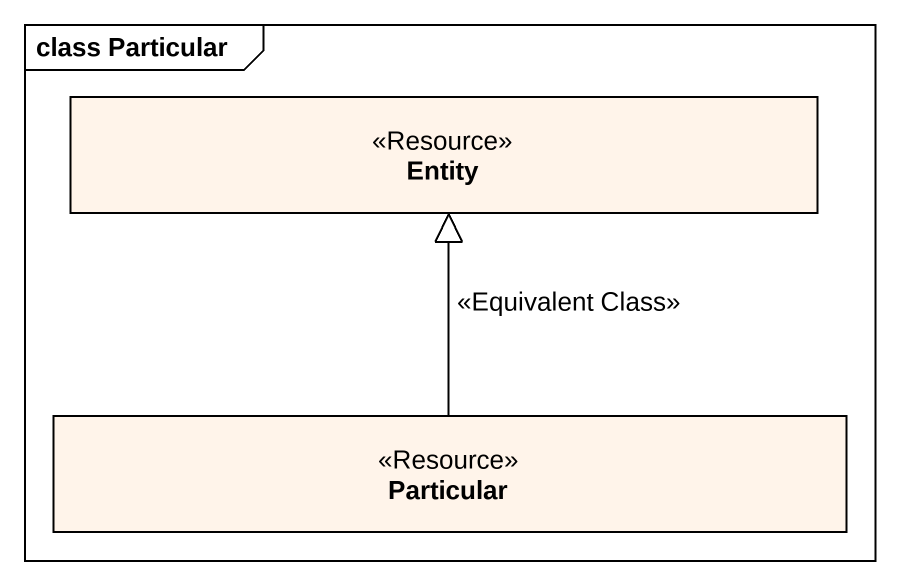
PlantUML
@startuml
mainframe class Particular
hide circle
hide empty members
class "Entity" as Entity_ <<Resource>> #FFF4EA
class Particular <<Resource>> #FFF4EA
Particular -up-|> Entity_ : <<Equivalent Class>>
@enduml
